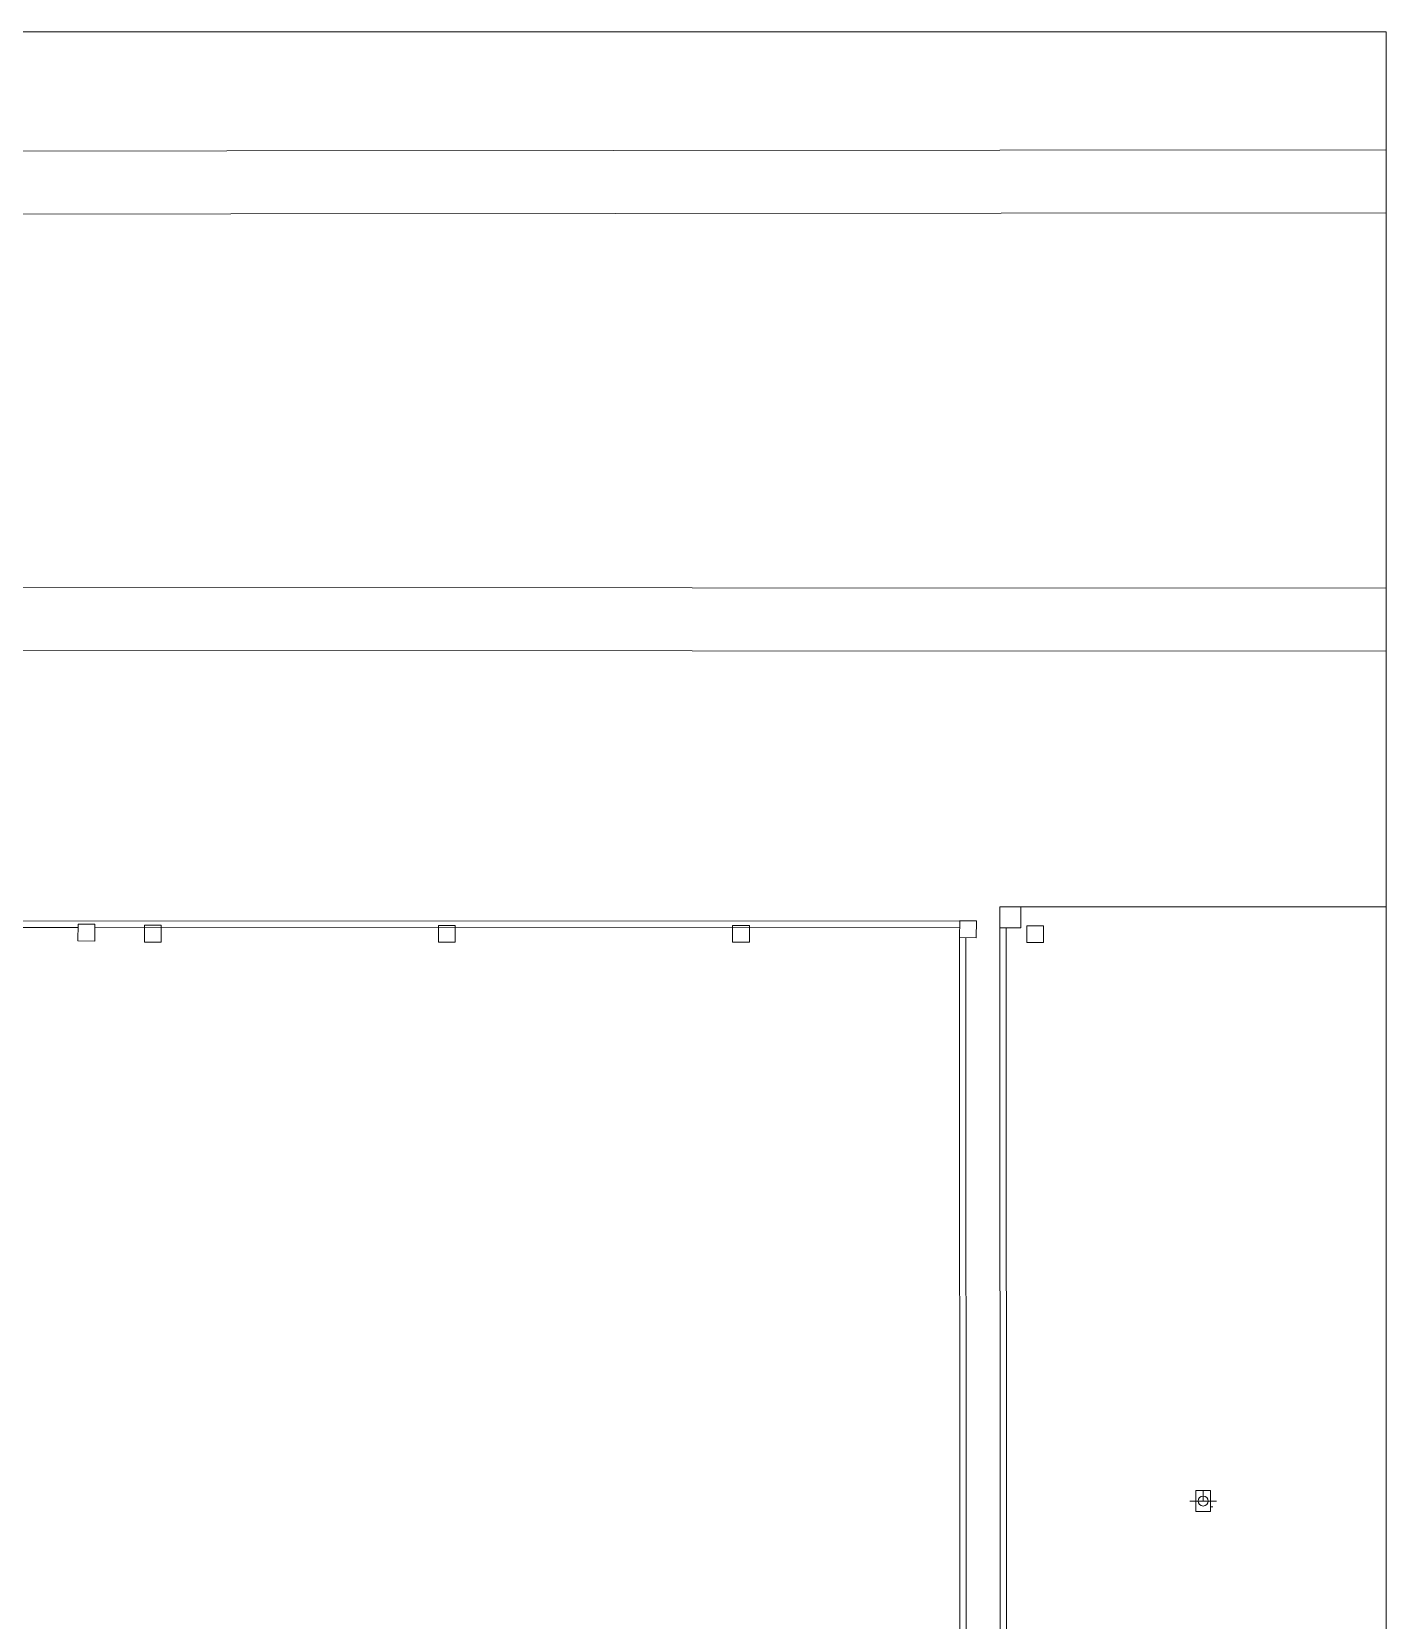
# Model space of a CAD drawing. Header units: millimetres. Extents: x 1010 to 1494, y -119 to 564.
# Drawn here: x 1288.78 to 1321.02, y 94.57 to 132.39 of the extents above; entities that cross this region are included whole.
import ezdxf

# ---------------------------------------------------------------- set-up
doc = ezdxf.new("R2010")
doc.units = ezdxf.units.MM
doc.layers.add('Arquitectónico Bloqueado', color=9, linetype='Continuous', lineweight=9)
doc.layers.add('AS_DETECCION_P2', color=7, linetype='Continuous', lineweight=30)

# ---------------------------------------------------------------- blocks, each defined once
blk = doc.blocks.new('Atquitectónico Base 1er Piso')
at = {"layer": 'Arquitectónico Bloqueado'}
for p, q in [((1422.256, 119.172), (1482.889, 119.144)), ((1422.258, 117.672), (1482.889, 117.644)), ((1432.663, 111.205), (1472.735, 111.223)), ((1482.889, 111.556), (1474.191, 111.556)), ((1446.094, 111.061), (1451.755, 111.063)), ((1452.155, 111.064), (1472.735, 111.073)), ((1472.732, 110.823), (1472.769, 56.987)), ((1472.882, 110.821), (1472.919, 56.987)), ((1473.691, 111.055), (1473.729, 56.988)), ((1473.841, 111.055), (1473.879, 56.988)), ((1478.533, 97.658, -187.917), (1478.358, 97.658, -187.917)), ((1478.358, 97.658, -187.917), (1478.358, 97.158, -187.917)), ((1478.533, 97.408, -187.917), (1478.533, 97.658, -187.917)), ((1478.708, 97.658, -187.917), (1478.533, 97.658, -187.917)), ((1478.618, 97.658, -187.917), (1478.533, 97.658, -187.917)), ((1478.708, 97.658, -187.917), (1478.618, 97.658, -187.917)), ((1478.708, 97.158, -187.917), (1478.708, 97.658, -187.917)), ((1478.213, 97.406, -200.052), (1478.851, 97.406, -200.052)), ((1478.532, 97.406, -188.167), (1478.533, 97.408, -187.917)), ((1478.708, 97.266, -187.917), (1478.708, 97.336, -187.917)), ((1478.758, 97.265, -187.917), (1478.708, 97.266, -187.917)), ((1478.358, 97.158, -187.917), (1478.533, 97.158, -187.917)), ((1478.533, 97.158, -187.917), (1478.708, 97.158, -187.917))]:
    blk.add_line(p, q, dxfattribs=at)
for points in [[(1332.653, 132.389), (1482.889, 132.389), (1482.889, 18.53), (1332.653, 18.53)], [(1473.131, 110.817), (1472.731, 110.823), (1472.737, 111.223), (1473.137, 111.217)], [(1473.691, 111.555), (1473.692, 111.055), (1474.192, 111.056), (1474.191, 111.556)], [(1452.15, 110.74), (1451.75, 110.745), (1451.756, 111.145), (1452.156, 111.14)]]:
    blk.add_lwpolyline(points, close=True, dxfattribs=at)
blk.add_lwpolyline([(1482.889, 128.079), (1363.717, 127.974, -0.370092), (1361.8, 129.68), (1361.806, 132.389)], format="xyb", dxfattribs=at)
blk.add_lwpolyline([(1482.889, 129.579), (1363.299, 129.474), (1363.306, 132.389)], dxfattribs=at)
at = {"layer": 'Arquitectónico Bloqueado', "elevation": -99.524}
for points in [[(1453.732, 110.715), (1453.732, 111.115), (1453.332, 111.115), (1453.332, 110.715)], [(1460.732, 110.709), (1460.732, 111.109), (1460.332, 111.109), (1460.332, 110.709)], [(1460.732, 110.709), (1460.732, 111.109), (1460.332, 111.109), (1460.332, 110.709)], [(1467.732, 110.709), (1467.732, 111.109), (1467.332, 111.109), (1467.332, 110.709)], [(1467.732, 110.709), (1467.732, 111.109), (1467.332, 111.109), (1467.332, 110.709)], [(1474.732, 110.701), (1474.732, 111.101), (1474.332, 111.101), (1474.332, 110.701)], [(1474.732, 110.701), (1474.732, 111.101), (1474.332, 111.101), (1474.332, 110.701)]]:
    blk.add_lwpolyline(points, close=True, dxfattribs=at)
at = {"layer": 'Arquitectónico Bloqueado'}
blk.add_circle((1478.532, 97.406, -200.052), 0.119, dxfattribs=at)
blk = doc.blocks.new('Arquitectónico Base 1er Piso')
at = {"layer": 'AS_DETECCION_P2'}
blk.add_blockref('Atquitectónico Base 1er Piso', (0, 0), dxfattribs=at)

msp = doc.modelspace()

# ---------------------------------------------------------------- block references
at = {"layer": 'Arquitectónico Bloqueado'}
msp.add_blockref('Arquitectónico Base 1er Piso', (-161.86899, 0), dxfattribs=at)

doc.saveas('drawing.dxf')
